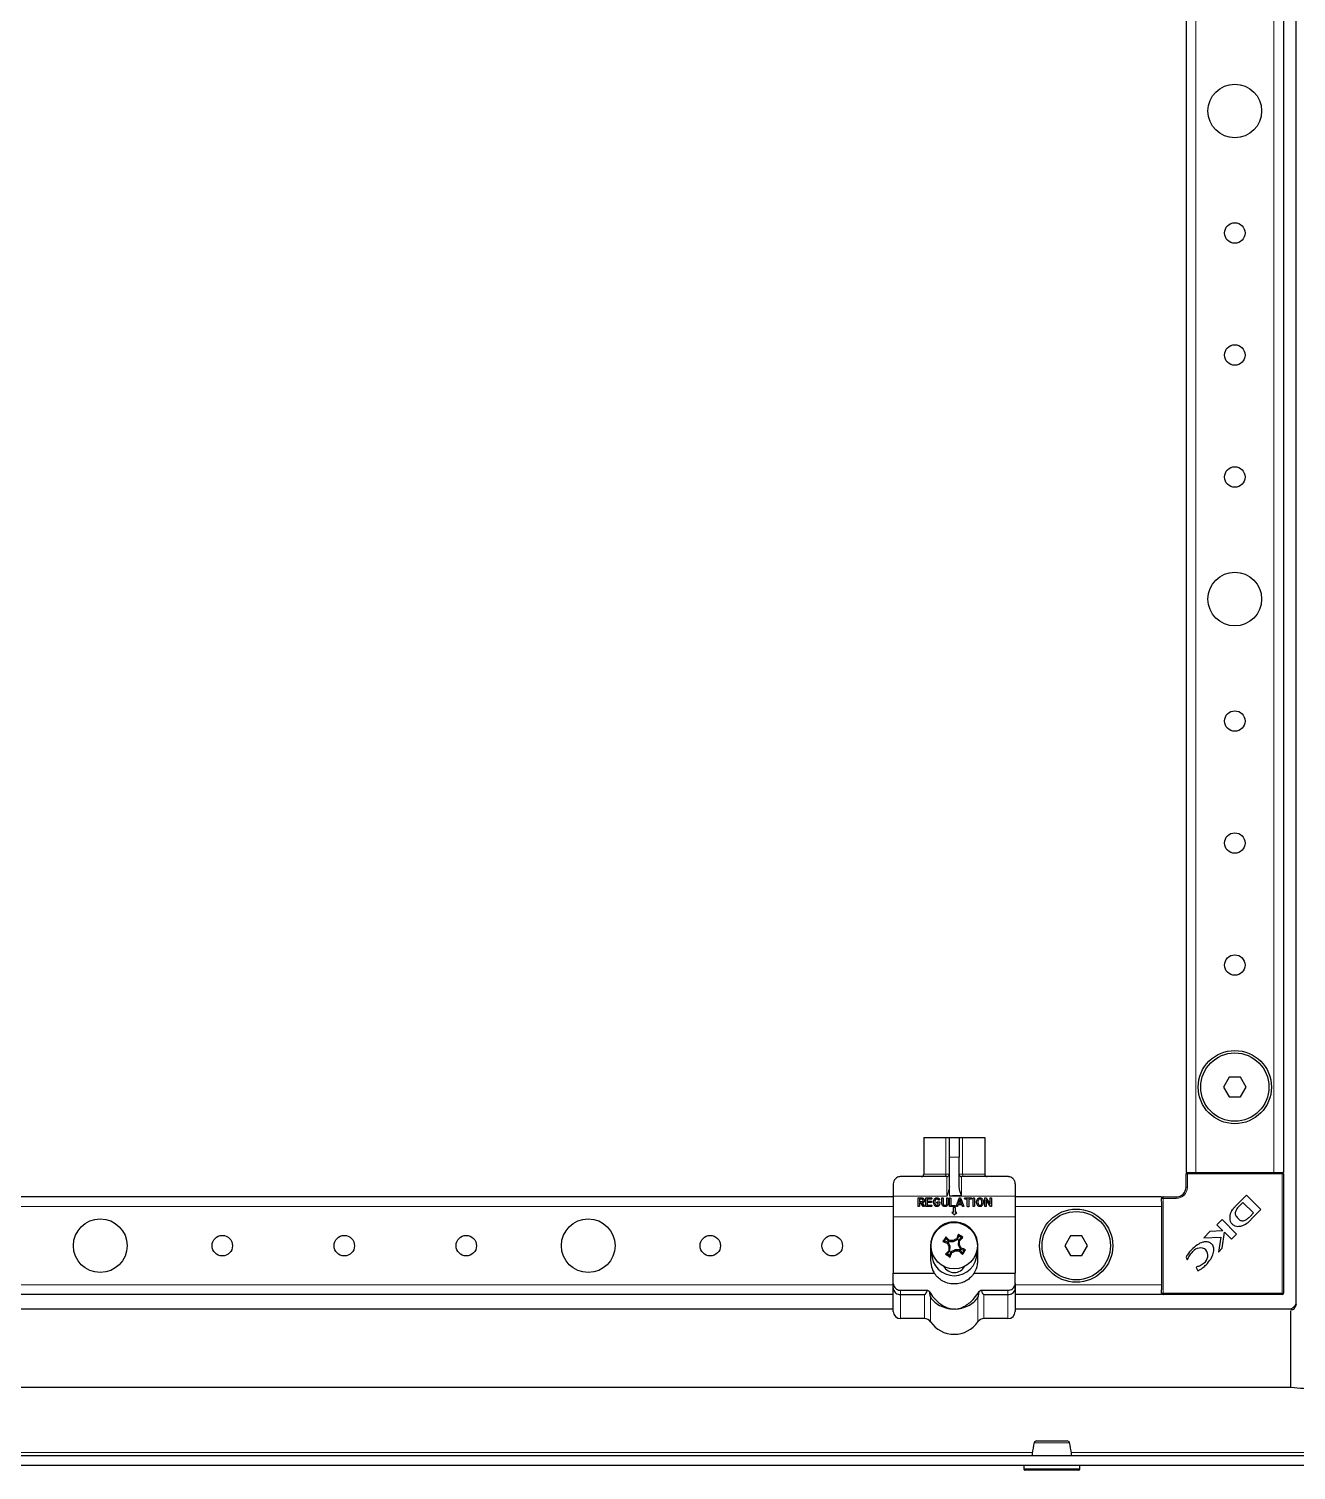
# Model space of a CAD drawing. Header units: millimetres. Extents: x -409 to 1413, y -262 to 1017.
# Drawn here: x 1010.2 to 1269.9, y -109.5 to 185.8 of the extents above; entities that cross this region are included whole.
import ezdxf

# ---------------------------------------------------------------- set-up
doc = ezdxf.new("R2010")
doc.units = ezdxf.units.MM

msp = doc.modelspace()

# ---------------------------------------------------------------- linework, layer by layer
at = {"color": 7, "linetype": 'Continuous', "lineweight": 25}
for p, q in [((1269.87, 813.46), (1269.87, -75.54)), ((1247.37, 786.46), (1247.37, -48.54)), ((1267.37, 786.46), (1267.37, -48.54)), ((1256.21, -29.04), (1255.06, -31.04)), ((1258.52, -29.04), (1256.21, -29.04)), ((1259.68, -31.04), (1258.52, -29.04)), ((1255.06, -31.04), (1256.21, -33.04)), ((1258.52, -33.04), (1259.68, -31.04)), ((1256.21, -33.04), (1258.52, -33.04)), ((1193.62, -41.39), (1193.62, -48.89)), ((1193.62, -41.39), (1198.14, -41.39)), ((1198.14, -41.39), (1198.87, -41.39)), ((1198.87, -41.39), (1200.87, -41.39)), ((1198.87, -45.39), (1198.87, -41.39)), ((1200.87, -41.39), (1200.87, -45.39)), ((1200.87, -41.39), (1201.59, -41.39)), ((1201.59, -41.39), (1206.12, -41.39)), ((1206.12, -41.39), (1206.12, -48.89)), ((1198.87, -51.32), (1198.87, -45.39)), ((1200.87, -51.32), (1200.87, -45.39)), ((1198.37, -49.39), (1188.87, -49.39)), ((1210.87, -49.39), (1201.37, -49.39)), ((1247.37, -48.54), (1247.67, -48.54)), ((1247.37, -51.54), (1247.37, -48.84)), ((1247.67, -48.54), (1248.32, -48.54)), ((1248.32, -48.54), (1249.37, -48.54)), ((1249.37, -48.54), (1265.37, -48.54)), ((1265.37, -48.54), (1266.42, -48.54)), ((1266.42, -48.54), (1267.07, -48.54)), ((1267.07, -48.54), (1267.37, -48.54)), ((1267.37, -48.84), (1267.37, -73.24)), ((1187.37, -50.89), (1187.37, -53.39)), ((1212.37, -50.89), (1212.37, -53.39)), ((1187.37, -53.54), (807.37, -53.54)), ((1187.37, -53.39), (1187.37, -57.64)), ((1192.46, -53.74), (1193.22, -53.74)), ((1192.46, -55.4), (1192.46, -53.74)), ((1193.22, -54), (1192.73, -54)), ((1192.73, -54), (1192.73, -54.5)), ((1192.73, -54.5), (1193.31, -54.5)), ((1193.01, -54.77), (1192.73, -54.77)), ((1192.73, -54.77), (1192.73, -55.4)), ((1193.51, -55.48), (1193.01, -54.77)), ((1193.32, -54.77), (1193.72, -55.34)), ((1194.07, -55.51), (1194.07, -53.74)), ((1194.07, -53.74), (1195.13, -53.74)), ((1195.13, -55.51), (1194.07, -55.51)), ((1195.13, -54), (1194.33, -54)), ((1194.33, -54), (1194.33, -54.41)), ((1194.33, -54.41), (1195.08, -54.41)), ((1195.08, -54.67), (1194.33, -54.67)), ((1194.33, -54.67), (1194.33, -55.25)), ((1194.33, -55.25), (1195.13, -55.25)), ((1196.4, -54.58), (1196.9, -54.58)), ((1196.6, -54.84), (1196.4, -54.84)), ((1196.9, -54.58), (1196.9, -54.87)), ((1197.33, -54.93), (1197.33, -53.85)), ((1197.59, -53.85), (1197.59, -54.92)), ((1198.33, -54.91), (1198.33, -53.85)), ((1198.6, -53.85), (1198.6, -54.91)), ((1198.89, -55.54), (1198.89, -53.87)), ((1199.95, -55.54), (1198.89, -55.54)), ((1199.15, -53.87), (1199.15, -55.27)), ((1199.15, -55.27), (1199.95, -55.27)), ((1200.12, -55.74), (1199.62, -55.74)), ((1199.62, -55.74), (1199.62, -56.74)), ((1200.12, -56.74), (1200.12, -55.74)), ((1200.31, -55.36), (1200.88, -53.82)), ((1200.65, -55.2), (1200.56, -55.45)), ((1201.46, -55.2), (1200.65, -55.2)), ((1201.04, -54.06), (1200.74, -54.94)), ((1200.74, -54.94), (1201.37, -54.94)), ((1201.37, -54.94), (1201.04, -54.06)), ((1201.21, -53.84), (1201.8, -55.36)), ((1201.55, -55.44), (1201.46, -55.2)), ((1202.14, -53.74), (1203.26, -53.74)), ((1202.55, -54), (1202.14, -54)), ((1202.55, -55.47), (1202.55, -54)), ((1203.26, -54), (1202.87, -54)), ((1202.87, -54), (1202.87, -55.47)), ((1203.73, -55.4), (1203.73, -53.87)), ((1203.99, -53.87), (1203.99, -55.4)), ((1206.15, -55.4), (1206.15, -53.84)), ((1207.25, -55.43), (1206.41, -54.16)), ((1206.41, -54.16), (1206.41, -55.4)), ((1206.42, -53.79), (1207.23, -55.03)), ((1207.23, -55.03), (1207.23, -53.85)), ((1207.49, -53.85), (1207.49, -55.4)), ((1212.37, -53.39), (1212.37, -57.64)), ((1242.37, -53.54), (1212.37, -53.54)), ((1242.37, -53.54), (1242.37, -53.84)), ((1242.37, -54.48), (1242.37, -53.84)), ((1242.37, -54.48), (1242.37, -55.54)), ((1242.37, -55.54), (1242.37, -71.54)), ((1242.67, -53.54), (1245.37, -53.54)), ((1257.87, -55.07), (1257.85, -55.09)), ((1259.76, -53.18), (1257.87, -55.07)), ((1259.02, -54.66), (1258.36, -55.34)), ((1261.2, -56.84), (1259.02, -54.66)), ((1262.72, -56.14), (1259.76, -53.18)), ((1187.37, -57.64), (1187.37, -69.14)), ((1199.37, -56.74), (1199.87, -57.24)), ((1199.62, -56.74), (1199.37, -56.74)), ((1199.87, -57.24), (1200.37, -56.74)), ((1200.37, -56.74), (1200.12, -56.74)), ((1212.37, -57.64), (1212.37, -69.14)), ((1254.76, -58.19), (1253.7, -59.24)), ((1257.72, -61.15), (1254.76, -58.19)), ((1260.48, -57.59), (1261.2, -56.84)), ((1260.73, -58.13), (1262.72, -56.14)), ((1198.18, -62.08), (1198.16, -61.75)), ((1200.56, -62.27), (1200.82, -61.52)), ((1200.82, -61.52), (1200.71, -61.21)), ((1201.33, -61.85), (1200.74, -62.39)), ((1200.82, -61.52), (1201.33, -61.85)), ((1201.33, -61.85), (1201.65, -61.82)), ((1223.71, -61.54), (1222.56, -63.54)), ((1226.02, -61.54), (1223.71, -61.54)), ((1227.18, -63.54), (1226.02, -61.54)), ((1252.28, -60.66), (1251, -61.95)), ((1251, -61.95), (1254.47, -61.77)), ((1254.94, -60.49), (1252.28, -60.66)), ((1253.7, -59.24), (1254.94, -60.49)), ((1254.47, -61.77), (1254, -64.87)), ((1254.79, -64.07), (1255.28, -60.8)), ((1255.28, -60.8), (1256.67, -62.19)), ((1256.67, -62.19), (1257.72, -61.15)), ((1195.02, -63.54), (1195.02, -66.54)), ((1197.85, -62.58), (1197.55, -62.69)), ((1197.85, -62.58), (1198.18, -62.08)), ((1198.61, -62.84), (1197.85, -62.58)), ((1198.18, -62.08), (1198.73, -62.66)), ((1198.41, -65.22), (1198.99, -64.68)), ((1198.61, -62.84), (1198.45, -63.03)), ((1199.05, -63.71), (1198.61, -62.84)), ((1198.73, -62.66), (1198.83, -62.44)), ((1198.73, -62.66), (1199.7, -62.71)), ((1198.99, -64.68), (1198.77, -64.57)), ((1199.05, -63.71), (1198.81, -63.76)), ((1199.18, -64.8), (1198.92, -65.55)), ((1198.99, -64.68), (1199.05, -63.71)), ((1200.04, -64.36), (1199.18, -64.8)), ((1199.18, -64.8), (1199.36, -64.96)), ((1199.7, -62.71), (1199.65, -62.48)), ((1199.7, -62.71), (1200.56, -62.27)), ((1200.04, -64.36), (1200.09, -64.59)), ((1201.01, -64.41), (1200.04, -64.36)), ((1200.56, -62.27), (1200.38, -62.11)), ((1200.74, -62.39), (1200.69, -63.36)), ((1200.69, -63.36), (1200.93, -63.31)), ((1200.69, -63.36), (1201.13, -64.23)), ((1200.74, -62.39), (1200.96, -62.5)), ((1201.01, -64.41), (1200.91, -64.63)), ((1201.55, -64.99), (1201.01, -64.41)), ((1201.13, -64.23), (1201.29, -64.04)), ((1201.13, -64.23), (1201.88, -64.49)), ((1201.88, -64.49), (1201.55, -64.99)), ((1201.88, -64.49), (1202.19, -64.38)), ((1204.72, -66.54), (1204.72, -63.54)), ((1222.56, -63.54), (1223.71, -65.54)), ((1226.02, -65.54), (1227.18, -63.54)), ((1254, -64.87), (1254.79, -64.07)), ((1195.22, -65.04), (1195.02, -65.04)), ((1198.41, -65.22), (1198.09, -65.25)), ((1198.92, -65.55), (1198.41, -65.22)), ((1198.92, -65.55), (1199.02, -65.86)), ((1201.55, -64.99), (1201.58, -65.32)), ((1204.72, -65.04), (1204.52, -65.04)), ((1223.71, -65.54), (1226.02, -65.54)), ((1247.37, -65.91), (1247.62, -66.42)), ((1247.62, -66.42), (1247.73, -66.31)), ((1249.57, -67.85), (1249.43, -67.99)), ((1187.37, -71.28), (1187.37, -69.14)), ((1187.37, -69.14), (1195.78, -69.14)), ((1203.96, -69.14), (1212.37, -69.14)), ((1212.37, -71.28), (1212.37, -69.14)), ((1249.43, -67.99), (1249.77, -68.68)), ((1187.37, -73.54), (807.37, -73.54)), ((1187.37, -72.19), (1187.37, -71.28)), ((1187.37, -76.99), (1187.37, -72.19)), ((1188.87, -72.67), (1194.39, -72.67)), ((1188.87, -73.57), (1193.78, -73.57)), ((1205.35, -72.67), (1210.87, -72.67)), ((1205.96, -73.57), (1210.87, -73.57)), ((1212.37, -71.28), (1212.37, -72.19)), ((1212.37, -72.19), (1212.37, -76.99)), ((1242.37, -73.54), (1212.37, -73.54)), ((1242.37, -71.54), (1242.37, -72.59)), ((1242.37, -73.24), (1242.37, -72.59)), ((1242.37, -73.24), (1242.37, -73.54)), ((1267.07, -73.54), (1242.67, -73.54)), ((1187.37, -76.54), (780.87, -76.54)), ((1268.87, -76.54), (1212.37, -76.54)), ((1193.78, -78.49), (1188.87, -78.49)), ((1210.87, -78.49), (1205.96, -78.49)), ((1268.87, -92.54), (1268.87, -76.86)), ((780.87, -92.54), (1268.87, -92.54)), ((730.17, -106.54), (1319.57, -106.54)), ((730.17, -108.54), (1319.57, -108.54)), ((1214.12, -108.54), (1214.12, -109.29)), ((1225.62, -109.29), (1225.62, -108.54)), ((1225.37, -109.54), (1214.37, -109.54))]:
    msp.add_line(p, q, dxfattribs=at)
at = {"color": 8, "linetype": 'Continuous', "lineweight": 18}
for p, q in [((1249.37, 786.46), (1249.37, -48.54)), ((1265.37, 786.46), (1265.37, -48.54)), ((1198.14, -48.89), (1198.14, -41.39)), ((1201.59, -41.39), (1201.59, -48.89)), ((1200.87, -45.39), (1198.87, -45.39)), ((1193.62, -48.89), (1198.14, -48.89)), ((1198.14, -48.89), (1198.87, -48.89)), ((1198.37, -53.39), (1198.37, -49.39)), ((1200.87, -48.89), (1201.59, -48.89)), ((1201.37, -49.39), (1201.37, -53.31)), ((1201.59, -48.89), (1206.12, -48.89)), ((1247.37, -48.84), (1247.67, -48.84)), ((1247.67, -48.84), (1247.67, -48.54)), ((1247.67, -48.84), (1247.67, -51.54)), ((1267.07, -48.84), (1247.67, -48.84)), ((1267.07, -48.84), (1267.07, -48.54)), ((1267.07, -73.24), (1267.07, -48.84)), ((1267.07, -48.84), (1267.37, -48.84)), ((1198.87, -53.39), (1198.87, -51.32)), ((1247.37, -51.54), (1247.67, -51.54)), ((1187.37, -55.54), (807.37, -55.54)), ((1198.37, -53.39), (1187.37, -53.39)), ((1212.37, -53.39), (1198.87, -53.39)), ((1242.37, -55.54), (1212.37, -55.54)), ((1242.37, -53.84), (1242.67, -53.84)), ((1242.67, -53.84), (1242.67, -53.54)), ((1245.37, -53.84), (1242.67, -53.84)), ((1242.67, -53.84), (1242.67, -73.24)), ((1245.37, -53.54), (1245.37, -53.84)), ((1212.37, -57.64), (1187.37, -57.64)), ((1187.37, -71.54), (807.37, -71.54)), ((1188.87, -72.67), (1188.87, -73.57)), ((1188.87, -73.57), (1188.87, -78.49)), ((1193.78, -78.49), (1193.78, -73.57)), ((1205.96, -73.57), (1205.96, -78.49)), ((1210.87, -73.57), (1210.87, -72.67)), ((1210.87, -78.49), (1210.87, -73.57)), ((1242.37, -71.54), (1212.37, -71.54)), ((1242.37, -73.24), (1242.67, -73.24)), ((1242.67, -73.24), (1267.07, -73.24)), ((1242.67, -73.54), (1242.67, -73.24)), ((1267.07, -73.24), (1267.07, -73.54)), ((1267.07, -73.24), (1267.37, -73.24)), ((1195.01, -74.17), (1195.01, -79.13)), ((1204.72, -79.13), (1204.72, -74.17)), ((1215.9, -105.94), (833.84, -105.94)), ((1319.27, -105.94), (1223.84, -105.94)), ((1214.12, -109.29), (1225.62, -109.29))]:
    msp.add_line(p, q, dxfattribs=at)
at = {"color": 8, "linetype": 'Continuous', "lineweight": 18, "flags": 128}
for points in [[(1198.14, -48.89), (1198.14, -48.98), (1198.13, -49.08), (1198.12, -49.16), (1198.1, -49.24), (1198.08, -49.3), (1198.06, -49.35), (1198.03, -49.38), (1198.01, -49.39)], [(1201.73, -49.39), (1201.7, -49.38), (1201.68, -49.35), (1201.65, -49.3), (1201.63, -49.24), (1201.62, -49.16), (1201.6, -49.08), (1201.6, -48.98), (1201.59, -48.89)]]:
    msp.add_lwpolyline(points, dxfattribs=at)
at = {"color": 7, "linetype": 'Continuous', "lineweight": 25}
for centre, radius in [((1257.37, 168.96), 5.5), ((1257.37, 143.96), 2.1), ((1257.37, 118.96), 2.1), ((1257.37, 93.96), 2.1), ((1257.37, 68.96), 5.5), ((1257.37, 43.96), 2.1), ((1257.37, 18.96), 2.1), ((1257.37, -6.04), 2.1), ((1257.37, -31.04), 7.5), ((1257.37, -31.04), 7), ((1224.87, -63.54), 7.5), ((1024.87, -63.54), 5.5), ((1124.87, -63.54), 5.5), ((1199.87, -63.54), 4.75), ((1224.87, -63.54), 7), ((1049.87, -63.54), 2.1), ((1074.87, -63.54), 2.1), ((1099.87, -63.54), 2.1), ((1149.87, -63.54), 2.1), ((1174.87, -63.54), 2.1)]:
    msp.add_circle(centre, radius, dxfattribs=at)
for centre, radius, start, end in [((1193.12, -48.89), 0.5, 270, 0), ((1198.37, -48.89), 0.5, 270, 0), ((1201.37, -48.89), 0.5, 180, 270), ((1206.62, -48.89), 0.5, 180, 270), ((1247.67, -48.84), 0.3, 90, 180), ((1267.07, -48.84), 0.3, 0, 90), ((1245.37, -51.54), 2, 270, 0), ((1242.67, -53.84), 0.3, 90, 180), ((1257.07, -54.93), 4.87, 290.3445, 318.7777), ((1256.29, -53.11), 6.12, 306.9888, 313.0744), ((1260.59, -103.09), 74.88, 146.4919, 147.3486), ((1149.19, -110.43), 69.05, 44.0348, 44.8347), ((1265.18, -85.95), 69.05, 159.0058, 159.8057), ((1160.32, -124.26), 74.88, 56.4919, 57.3486), ((1152.97, -12.86), 69.05, 314.0348, 314.8347), ((1222.28, 1.77), 69.05, 249.0058, 249.8057), ((1246.77, -114.21), 69.05, 134.0348, 134.8347), ((1266.35, -29.77), 75.61, 206.0937, 206.7115), ((1274.32, -67.55), 75.61, 177.129, 177.7468), ((1195.86, -137.99), 75.61, 87.129, 87.7468), ((1134.56, -41.12), 69.05, 339.0058, 339.8057), ((1166.11, 2.95), 75.61, 296.0937, 296.7115), ((1233.63, -130.02), 75.61, 116.0937, 116.7115), ((1203.88, 10.92), 75.61, 267.129, 267.7468), ((1250.55, -16.64), 69.05, 224.0348, 224.8347), ((1125.41, -59.52), 75.61, 357.129, 357.7468), ((1133.39, -97.3), 75.61, 26.0937, 26.7115), ((1177.46, -128.84), 69.05, 69.0058, 69.8057), ((1139.15, -23.98), 74.88, 326.4919, 327.3486), ((1250.3, -65.94), 1.94, 53.3097, 142.3464), ((1249.86, -65.54), 1.97, 308.454, 35.887), ((1199.87, -65.04), 4.65, 180, 0), ((1199.87, -66.54), 2.5, 209.1764, 330.8236), ((1239.42, -2.82), 74.88, 236.4919, 237.3486), ((1242.67, -73.24), 0.3, 180, 270), ((1267.07, -73.24), 0.3, 270, 0), ((1188.87, -76.99), 1.5, 180, 270), ((1193.78, -79.99), 1.5, 34.5604, 90), ((1199.87, -75.79), 5.9, 214.5604, 325.4396), ((1205.96, -79.99), 1.5, 90, 145.4396), ((1210.87, -76.99), 1.5, 270, 0), ((1216.76, -104.04), 0.5, 89.9982, 165.4001), ((1222.98, -104.04), 0.5, 15.316, 90.0228), ((1214.37, -109.29), 0.25, 180, 270), ((1225.37, -109.29), 0.25, 270, 0)]:
    msp.add_arc(centre, radius, start, end, dxfattribs=at)
at = {"color": 8, "linetype": 'Continuous', "lineweight": 18}
msp.add_arc((1245.37, -51.54), 2.3, 270, 0, dxfattribs=at)
at = {"color": 7, "linetype": 'Continuous', "lineweight": 25}
msp.add_ellipse((16628.05, -53.39), major_axis=(15429.18, 0), ratio=0.000259, start_param=3.123591, end_param=3.141593, dxfattribs=at)
for points, knots in [([(1188.87, -49.39), (1188.87, -49.39), (1188.8, -49.39), (1188.45, -49.41), (1187.92, -49.64), (1187.45, -50.22), (1187.39, -50.7), (1187.37, -50.89)], [0, 0, 0, 0, 0.003231, 0.101221, 0.514725, 0.80586, 1, 1, 1, 1]), ([(1212.37, -50.89), (1212.35, -50.7), (1212.29, -50.22), (1211.82, -49.64), (1211.29, -49.41), (1210.94, -49.39), (1210.87, -49.39), (1210.87, -49.39)], [0, 0, 0, 0, 0.19414, 0.485275, 0.898779, 0.996769, 1, 1, 1, 1]), ([(1198.87, -51.32), (1198.83, -51.66), (1198.75, -52.36), (1198.49, -53.03), (1198.37, -53.38), (1198.37, -53.39)], [0, 0, 0, 0, 0.475461, 0.994056, 1, 1, 1, 1]), ([(1201.37, -53.31), (1201.37, -53.31), (1201.37, -53.31), (1201.36, -53.31), (1201.35, -53.29), (1201.31, -53.21), (1201.19, -52.88), (1200.97, -52.24), (1200.9, -51.65), (1200.87, -51.32)], [0, 0, 0, 0, 0.00167, 0.003889, 0.009531, 0.034361, 0.132751, 0.526214, 1, 1, 1, 1]), ([(1192.58, -55.54), (1192.56, -55.53), (1192.52, -55.53), (1192.48, -55.49), (1192.46, -55.45), (1192.46, -55.42), (1192.46, -55.4)], [0, 0, 0, 0, 0.280437, 0.558281, 0.778899, 1, 1, 1, 1]), ([(1192.73, -55.4), (1192.72, -55.42), (1192.72, -55.46), (1192.68, -55.51), (1192.63, -55.53), (1192.6, -55.53), (1192.58, -55.54)], [0, 0, 0, 0, 0.280498, 0.558325, 0.778868, 1, 1, 1, 1]), ([(1193.22, -53.74), (1193.29, -53.74), (1193.43, -53.75), (1193.54, -53.84), (1193.59, -53.87)], [0, 0, 0, 0, 0.559747, 1, 1, 1, 1]), ([(1193.41, -54.07), (1193.38, -54.05), (1193.32, -54.01), (1193.25, -54), (1193.22, -54)], [0, 0, 0, 0, 0.559136, 1, 1, 1, 1]), ([(1193.31, -54.5), (1193.34, -54.5), (1193.37, -54.49), (1193.4, -54.47), (1193.42, -54.46)], [0, 0, 0, 0, 0.558174, 1, 1, 1, 1]), ([(1193.56, -54.68), (1193.52, -54.7), (1193.44, -54.75), (1193.36, -54.76), (1193.32, -54.77)], [0, 0, 0, 0, 0.5603096, 1, 1, 1, 1]), ([(1193.49, -54.26), (1193.49, -54.22), (1193.48, -54.15), (1193.43, -54.09), (1193.41, -54.07)], [0, 0, 0, 0, 0.559692, 1, 1, 1, 1]), ([(1193.42, -54.46), (1193.43, -54.44), (1193.46, -54.41), (1193.49, -54.35), (1193.49, -54.29), (1193.49, -54.26)], [0, 0, 0, 0, 0.2799174, 0.5600596, 1, 1, 1, 1]), ([(1193.6, -55.54), (1193.59, -55.53), (1193.57, -55.53), (1193.54, -55.52), (1193.52, -55.49), (1193.51, -55.48)], [0, 0, 0, 0, 0.28022, 0.561305, 1, 1, 1, 1]), ([(1193.76, -54.26), (1193.75, -54.35), (1193.73, -54.52), (1193.61, -54.63), (1193.56, -54.68)], [0, 0, 0, 0, 0.5594568, 1, 1, 1, 1]), ([(1193.59, -53.87), (1193.64, -53.94), (1193.74, -54.05), (1193.75, -54.2), (1193.76, -54.26)], [0, 0, 0, 0, 0.558947, 1, 1, 1, 1]), ([(1193.76, -55.41), (1193.75, -55.43), (1193.74, -55.47), (1193.7, -55.51), (1193.65, -55.53), (1193.62, -55.53), (1193.6, -55.54)], [0, 0, 0, 0, 0.278138, 0.558544, 0.779161, 1, 1, 1, 1]), ([(1193.72, -55.34), (1193.73, -55.35), (1193.75, -55.37), (1193.75, -55.39), (1193.76, -55.41)], [0, 0, 0, 0, 0.5610793, 1, 1, 1, 1]), ([(1195.08, -54.41), (1195.1, -54.41), (1195.14, -54.41), (1195.2, -54.44), (1195.23, -54.49), (1195.23, -54.52), (1195.23, -54.54)], [0, 0, 0, 0, 0.280945, 0.559897, 0.779525, 1, 1, 1, 1]), ([(1195.23, -54.54), (1195.23, -54.56), (1195.23, -54.61), (1195.17, -54.67), (1195.11, -54.67), (1195.08, -54.67)], [0, 0, 0, 0, 0.281099, 0.559768, 1, 1, 1, 1]), ([(1195.13, -53.74), (1195.15, -53.74), (1195.2, -53.74), (1195.25, -53.77), (1195.28, -53.82), (1195.28, -53.85), (1195.28, -53.87)], [0, 0, 0, 0, 0.2808719, 0.5597012, 0.7793822, 1, 1, 1, 1]), ([(1195.28, -53.87), (1195.28, -53.89), (1195.28, -53.93), (1195.22, -54), (1195.16, -54), (1195.13, -54)], [0, 0, 0, 0, 0.281053, 0.559663, 1, 1, 1, 1]), ([(1195.13, -55.25), (1195.15, -55.25), (1195.19, -55.25), (1195.25, -55.28), (1195.28, -55.33), (1195.28, -55.36), (1195.28, -55.38)], [0, 0, 0, 0, 0.280912, 0.559714, 0.779499, 1, 1, 1, 1]), ([(1195.28, -55.38), (1195.28, -55.4), (1195.28, -55.44), (1195.22, -55.51), (1195.17, -55.51), (1195.13, -55.51)], [0, 0, 0, 0, 0.281214, 0.559901, 1, 1, 1, 1]), ([(1195.63, -54.64), (1195.63, -54.5), (1195.64, -54.26), (1195.77, -54.06), (1195.82, -53.97)], [0, 0, 0, 0, 0.5603404, 1, 1, 1, 1]), ([(1195.82, -55.24), (1195.75, -55.14), (1195.64, -54.95), (1195.63, -54.73), (1195.63, -54.64)], [0, 0, 0, 0, 0.559347, 1, 1, 1, 1]), ([(1195.82, -53.97), (1195.9, -53.89), (1196.03, -53.74), (1196.23, -53.72), (1196.31, -53.71)], [0, 0, 0, 0, 0.559217, 1, 1, 1, 1]), ([(1196.34, -55.54), (1196.29, -55.53), (1196.17, -55.52), (1195.97, -55.43), (1195.88, -55.31), (1195.82, -55.24)], [0, 0, 0, 0, 0.280314, 0.560507, 1, 1, 1, 1]), ([(1196.3, -53.98), (1196.27, -53.98), (1196.2, -53.99), (1196.07, -54.06), (1195.92, -54.27), (1195.9, -54.49), (1195.89, -54.64)], [0, 0, 0, 0, 0.1253317, 0.2506948, 0.5007376, 1, 1, 1, 1]), ([(1195.89, -54.64), (1195.89, -54.72), (1195.9, -54.88), (1195.98, -55.01), (1196.01, -55.07)], [0, 0, 0, 0, 0.55998, 1, 1, 1, 1]), ([(1196.01, -55.07), (1196.06, -55.13), (1196.14, -55.24), (1196.28, -55.26), (1196.34, -55.27)], [0, 0, 0, 0, 0.560858, 1, 1, 1, 1]), ([(1196.27, -54.71), (1196.27, -54.69), (1196.28, -54.65), (1196.31, -54.6), (1196.36, -54.58), (1196.39, -54.58), (1196.4, -54.58)], [0, 0, 0, 0, 0.2806366, 0.5588901, 0.7791438, 1, 1, 1, 1]), ([(1196.4, -54.84), (1196.38, -54.84), (1196.34, -54.84), (1196.3, -54.8), (1196.28, -54.75), (1196.27, -54.72), (1196.27, -54.71)], [0, 0, 0, 0, 0.280664, 0.558735, 0.779002, 1, 1, 1, 1]), ([(1196.5, -54.02), (1196.46, -54.01), (1196.4, -53.98), (1196.33, -53.98), (1196.3, -53.98)], [0, 0, 0, 0, 0.558634, 1, 1, 1, 1]), ([(1196.31, -53.71), (1196.38, -53.72), (1196.51, -53.72), (1196.62, -53.78), (1196.66, -53.8)], [0, 0, 0, 0, 0.560514, 1, 1, 1, 1]), ([(1196.34, -55.27), (1196.36, -55.27), (1196.42, -55.27), (1196.52, -55.22), (1196.55, -55.15), (1196.57, -55.1)], [0, 0, 0, 0, 0.281265, 0.561609, 1, 1, 1, 1]), ([(1196.69, -55.41), (1196.63, -55.45), (1196.53, -55.52), (1196.4, -55.53), (1196.34, -55.54)], [0, 0, 0, 0, 0.558998, 1, 1, 1, 1]), ([(1196.6, -54.14), (1196.58, -54.12), (1196.55, -54.07), (1196.51, -54.04), (1196.5, -54.02)], [0, 0, 0, 0, 0.560467, 1, 1, 1, 1]), ([(1196.57, -55.1), (1196.58, -55.06), (1196.6, -54.97), (1196.6, -54.88), (1196.6, -54.84)], [0, 0, 0, 0, 0.559597, 1, 1, 1, 1]), ([(1196.71, -54.2), (1196.68, -54.2), (1196.64, -54.19), (1196.61, -54.16), (1196.6, -54.14)], [0, 0, 0, 0, 0.558039, 1, 1, 1, 1]), ([(1196.66, -53.8), (1196.7, -53.83), (1196.76, -53.89), (1196.81, -53.96), (1196.83, -53.99)], [0, 0, 0, 0, 0.559542, 1, 1, 1, 1]), ([(1196.9, -54.87), (1196.89, -54.99), (1196.88, -55.19), (1196.75, -55.34), (1196.69, -55.41)], [0, 0, 0, 0, 0.560493, 1, 1, 1, 1]), ([(1196.86, -54.07), (1196.86, -54.09), (1196.85, -54.13), (1196.8, -54.17), (1196.76, -54.2), (1196.72, -54.2), (1196.71, -54.2)], [0, 0, 0, 0, 0.277709, 0.558209, 0.77892, 1, 1, 1, 1]), ([(1196.83, -53.99), (1196.84, -54.01), (1196.86, -54.03), (1196.86, -54.06), (1196.86, -54.07)], [0, 0, 0, 0, 0.560691, 1, 1, 1, 1]), ([(1197.33, -53.85), (1197.33, -53.83), (1197.33, -53.79), (1197.36, -53.74), (1197.4, -53.72), (1197.43, -53.71), (1197.45, -53.71)], [0, 0, 0, 0, 0.280849, 0.55949, 0.779158, 1, 1, 1, 1]), ([(1197.54, -55.4), (1197.47, -55.32), (1197.35, -55.19), (1197.33, -55.01), (1197.33, -54.93)], [0, 0, 0, 0, 0.558332, 1, 1, 1, 1]), ([(1197.45, -53.71), (1197.47, -53.71), (1197.51, -53.72), (1197.56, -53.75), (1197.59, -53.8), (1197.59, -53.83), (1197.59, -53.85)], [0, 0, 0, 0, 0.28091, 0.559174, 0.779166, 1, 1, 1, 1]), ([(1197.99, -55.54), (1197.9, -55.53), (1197.73, -55.53), (1197.6, -55.44), (1197.54, -55.4)], [0, 0, 0, 0, 0.55925, 1, 1, 1, 1]), ([(1197.59, -54.92), (1197.6, -54.98), (1197.6, -55.09), (1197.68, -55.16), (1197.71, -55.19)], [0, 0, 0, 0, 0.560313, 1, 1, 1, 1]), ([(1197.71, -55.19), (1197.75, -55.22), (1197.83, -55.27), (1197.93, -55.27), (1197.97, -55.27)], [0, 0, 0, 0, 0.559441, 1, 1, 1, 1]), ([(1197.97, -55.27), (1198.02, -55.27), (1198.13, -55.25), (1198.26, -55.17), (1198.33, -55.04), (1198.33, -54.95), (1198.33, -54.91)], [0, 0, 0, 0, 0.2809352, 0.5594866, 0.7792447, 1, 1, 1, 1]), ([(1198.6, -54.91), (1198.59, -55), (1198.58, -55.19), (1198.42, -55.41), (1198.2, -55.51), (1198.06, -55.53), (1197.99, -55.54)], [0, 0, 0, 0, 0.280416, 0.558636, 0.778958, 1, 1, 1, 1]), ([(1198.33, -53.85), (1198.34, -53.83), (1198.34, -53.79), (1198.36, -53.74), (1198.41, -53.72), (1198.44, -53.71), (1198.46, -53.71)], [0, 0, 0, 0, 0.2809, 0.559498, 0.779148, 1, 1, 1, 1]), ([(1198.46, -53.71), (1198.48, -53.71), (1198.52, -53.72), (1198.57, -53.75), (1198.6, -53.8), (1198.6, -53.83), (1198.6, -53.85)], [0, 0, 0, 0, 0.280888, 0.559023, 0.779155, 1, 1, 1, 1]), ([(1198.89, -53.87), (1198.89, -53.85), (1198.89, -53.81), (1198.92, -53.76), (1198.96, -53.74), (1198.99, -53.74), (1199.01, -53.74)], [0, 0, 0, 0, 0.280912, 0.559405, 0.779108, 1, 1, 1, 1]), ([(1199.01, -53.74), (1199.03, -53.74), (1199.07, -53.74), (1199.12, -53.77), (1199.15, -53.82), (1199.15, -53.86), (1199.15, -53.87)], [0, 0, 0, 0, 0.280813, 0.559099, 0.77917, 1, 1, 1, 1]), ([(1199.95, -55.27), (1199.97, -55.27), (1200.01, -55.27), (1200.07, -55.3), (1200.1, -55.35), (1200.1, -55.39), (1200.1, -55.4)], [0, 0, 0, 0, 0.280855, 0.559718, 0.779518, 1, 1, 1, 1]), ([(1200.1, -55.4), (1200.1, -55.42), (1200.1, -55.47), (1200.04, -55.53), (1199.98, -55.53), (1199.95, -55.54)], [0, 0, 0, 0, 0.281266, 0.560078, 1, 1, 1, 1]), ([(1200.3, -55.41), (1200.3, -55.4), (1200.3, -55.38), (1200.31, -55.37), (1200.31, -55.36)], [0, 0, 0, 0, 0.559504, 1, 1, 1, 1]), ([(1200.42, -55.54), (1200.41, -55.53), (1200.37, -55.53), (1200.33, -55.49), (1200.3, -55.45), (1200.3, -55.43), (1200.3, -55.41)], [0, 0, 0, 0, 0.279579, 0.559194, 0.779582, 1, 1, 1, 1]), ([(1200.56, -55.45), (1200.55, -55.46), (1200.54, -55.49), (1200.49, -55.53), (1200.45, -55.53), (1200.42, -55.54)], [0, 0, 0, 0, 0.28077, 0.560807, 1, 1, 1, 1]), ([(1200.88, -53.82), (1200.89, -53.81), (1200.9, -53.77), (1200.95, -53.72), (1201, -53.72), (1201.03, -53.71)], [0, 0, 0, 0, 0.281465, 0.561772, 1, 1, 1, 1]), ([(1201.03, -53.71), (1201.05, -53.72), (1201.1, -53.72), (1201.17, -53.76), (1201.19, -53.81), (1201.21, -53.84)], [0, 0, 0, 0, 0.281226, 0.561522, 1, 1, 1, 1]), ([(1201.67, -55.54), (1201.65, -55.53), (1201.62, -55.53), (1201.58, -55.5), (1201.56, -55.46), (1201.55, -55.44)], [0, 0, 0, 0, 0.280695, 0.560335, 1, 1, 1, 1]), ([(1201.81, -55.41), (1201.81, -55.43), (1201.8, -55.47), (1201.76, -55.51), (1201.71, -55.53), (1201.68, -55.53), (1201.67, -55.54)], [0, 0, 0, 0, 0.278517, 0.558613, 0.779333, 1, 1, 1, 1]), ([(1201.8, -55.36), (1201.8, -55.37), (1201.81, -55.39), (1201.81, -55.4), (1201.81, -55.41)], [0, 0, 0, 0, 0.560081, 1, 1, 1, 1]), ([(1202, -53.87), (1202, -53.85), (1202.01, -53.81), (1202.04, -53.76), (1202.09, -53.74), (1202.12, -53.74), (1202.14, -53.74)], [0, 0, 0, 0, 0.280713, 0.558701, 0.779045, 1, 1, 1, 1]), ([(1202.14, -54), (1202.12, -54), (1202.08, -54), (1202.03, -53.97), (1202, -53.92), (1202, -53.89), (1202, -53.87)], [0, 0, 0, 0, 0.28076, 0.558821, 0.778915, 1, 1, 1, 1]), ([(1202.7, -55.61), (1202.68, -55.61), (1202.63, -55.6), (1202.58, -55.57), (1202.56, -55.52), (1202.55, -55.49), (1202.55, -55.47)], [0, 0, 0, 0, 0.2808221, 0.5590594, 0.7790938, 1, 1, 1, 1]), ([(1202.87, -55.47), (1202.86, -55.49), (1202.86, -55.54), (1202.8, -55.6), (1202.73, -55.61), (1202.7, -55.61)], [0, 0, 0, 0, 0.280801, 0.559621, 1, 1, 1, 1]), ([(1203.26, -53.74), (1203.28, -53.74), (1203.32, -53.74), (1203.38, -53.77), (1203.41, -53.82), (1203.41, -53.85), (1203.42, -53.87)], [0, 0, 0, 0, 0.280951, 0.559967, 0.779431, 1, 1, 1, 1]), ([(1203.42, -53.87), (1203.41, -53.89), (1203.41, -53.94), (1203.35, -54), (1203.29, -54), (1203.26, -54)], [0, 0, 0, 0, 0.281019, 0.559679, 1, 1, 1, 1]), ([(1203.73, -53.87), (1203.73, -53.85), (1203.73, -53.81), (1203.76, -53.76), (1203.8, -53.74), (1203.83, -53.74), (1203.85, -53.74)], [0, 0, 0, 0, 0.280828, 0.559417, 0.779393, 1, 1, 1, 1]), ([(1203.85, -55.54), (1203.83, -55.53), (1203.79, -55.53), (1203.75, -55.49), (1203.73, -55.45), (1203.73, -55.42), (1203.73, -55.4)], [0, 0, 0, 0, 0.280437, 0.558281, 0.778899, 1, 1, 1, 1]), ([(1203.85, -53.74), (1203.87, -53.74), (1203.91, -53.74), (1203.96, -53.77), (1203.99, -53.82), (1203.99, -53.85), (1203.99, -53.87)], [0, 0, 0, 0, 0.280765, 0.559178, 0.779175, 1, 1, 1, 1]), ([(1203.99, -55.4), (1203.99, -55.42), (1203.99, -55.47), (1203.95, -55.51), (1203.9, -55.53), (1203.86, -55.53), (1203.85, -55.54)], [0, 0, 0, 0, 0.2805181, 0.5582997, 0.7787354, 1, 1, 1, 1]), ([(1204.45, -54.63), (1204.45, -54.51), (1204.47, -54.29), (1204.57, -54.09), (1204.62, -54.01)], [0, 0, 0, 0, 0.559914, 1, 1, 1, 1]), ([(1204.63, -55.25), (1204.57, -55.14), (1204.46, -54.95), (1204.45, -54.73), (1204.45, -54.63)], [0, 0, 0, 0, 0.559149, 1, 1, 1, 1]), ([(1204.62, -54.01), (1204.69, -53.92), (1204.81, -53.75), (1205.01, -53.73), (1205.1, -53.71)], [0, 0, 0, 0, 0.560137, 1, 1, 1, 1]), ([(1205.12, -55.54), (1205.07, -55.53), (1204.96, -55.52), (1204.77, -55.43), (1204.68, -55.32), (1204.63, -55.25)], [0, 0, 0, 0, 0.280367, 0.560574, 1, 1, 1, 1]), ([(1204.81, -54.18), (1204.78, -54.26), (1204.72, -54.41), (1204.71, -54.56), (1204.71, -54.63)], [0, 0, 0, 0, 0.559075, 1, 1, 1, 1]), ([(1204.71, -54.63), (1204.71, -54.72), (1204.72, -54.88), (1204.79, -55.01), (1204.82, -55.08)], [0, 0, 0, 0, 0.560273, 1, 1, 1, 1]), ([(1205.1, -53.98), (1205.06, -53.98), (1204.99, -53.99), (1204.89, -54.06), (1204.84, -54.13), (1204.81, -54.18)], [0, 0, 0, 0, 0.2798318, 0.559843, 1, 1, 1, 1]), ([(1204.82, -55.08), (1204.86, -55.14), (1204.94, -55.24), (1205.07, -55.26), (1205.12, -55.27)], [0, 0, 0, 0, 0.560567, 1, 1, 1, 1]), ([(1205.1, -53.71), (1205.16, -53.72), (1205.27, -53.73), (1205.47, -53.82), (1205.57, -53.93), (1205.63, -54.01)], [0, 0, 0, 0, 0.280496, 0.560765, 1, 1, 1, 1]), ([(1205.44, -54.18), (1205.39, -54.12), (1205.3, -54), (1205.16, -53.99), (1205.1, -53.98)], [0, 0, 0, 0, 0.559596, 1, 1, 1, 1]), ([(1205.12, -55.27), (1205.16, -55.27), (1205.23, -55.26), (1205.36, -55.2), (1205.41, -55.12), (1205.45, -55.08)], [0, 0, 0, 0, 0.280435, 0.560605, 1, 1, 1, 1]), ([(1205.64, -55.25), (1205.56, -55.34), (1205.42, -55.5), (1205.22, -55.53), (1205.12, -55.54)], [0, 0, 0, 0, 0.559137, 1, 1, 1, 1]), ([(1205.55, -54.63), (1205.55, -54.54), (1205.54, -54.39), (1205.47, -54.24), (1205.44, -54.18)], [0, 0, 0, 0, 0.5600457, 1, 1, 1, 1]), ([(1205.45, -55.08), (1205.48, -55), (1205.54, -54.86), (1205.55, -54.7), (1205.55, -54.63)], [0, 0, 0, 0, 0.559133, 1, 1, 1, 1]), ([(1205.63, -54.01), (1205.69, -54.12), (1205.8, -54.31), (1205.81, -54.54), (1205.81, -54.63)], [0, 0, 0, 0, 0.559312, 1, 1, 1, 1]), ([(1205.81, -54.63), (1205.81, -54.76), (1205.79, -54.98), (1205.68, -55.17), (1205.64, -55.25)], [0, 0, 0, 0, 0.559865, 1, 1, 1, 1]), ([(1206.15, -53.84), (1206.15, -53.82), (1206.15, -53.79), (1206.18, -53.74), (1206.22, -53.72), (1206.25, -53.71), (1206.27, -53.71)], [0, 0, 0, 0, 0.280941, 0.5591137, 0.7790892, 1, 1, 1, 1]), ([(1206.27, -55.54), (1206.25, -55.53), (1206.21, -55.53), (1206.15, -55.48), (1206.15, -55.43), (1206.15, -55.4)], [0, 0, 0, 0, 0.281503, 0.560294, 1, 1, 1, 1]), ([(1206.27, -53.71), (1206.28, -53.71), (1206.32, -53.72), (1206.37, -53.74), (1206.4, -53.77), (1206.42, -53.79)], [0, 0, 0, 0, 0.280638, 0.560877, 1, 1, 1, 1]), ([(1206.41, -55.4), (1206.41, -55.42), (1206.41, -55.46), (1206.37, -55.51), (1206.32, -55.53), (1206.29, -55.53), (1206.27, -55.54)], [0, 0, 0, 0, 0.2805689, 0.5584768, 0.7788696, 1, 1, 1, 1]), ([(1207.23, -53.85), (1207.23, -53.83), (1207.23, -53.79), (1207.26, -53.74), (1207.3, -53.72), (1207.33, -53.71), (1207.35, -53.71)], [0, 0, 0, 0, 0.280888, 0.559482, 0.77927, 1, 1, 1, 1]), ([(1207.37, -55.54), (1207.35, -55.53), (1207.32, -55.53), (1207.28, -55.49), (1207.26, -55.45), (1207.25, -55.43)], [0, 0, 0, 0, 0.278585, 0.558866, 1, 1, 1, 1]), ([(1207.35, -53.71), (1207.37, -53.71), (1207.41, -53.72), (1207.46, -53.75), (1207.49, -53.8), (1207.49, -53.83), (1207.49, -53.85)], [0, 0, 0, 0, 0.280836, 0.55925, 0.779182, 1, 1, 1, 1]), ([(1207.49, -55.4), (1207.49, -55.42), (1207.49, -55.46), (1207.46, -55.51), (1207.42, -55.53), (1207.39, -55.53), (1207.37, -55.54)], [0, 0, 0, 0, 0.280953, 0.559391, 0.779073, 1, 1, 1, 1]), ([(1257.4, -55.58), (1257.26, -55.72), (1257.02, -55.99), (1256.81, -56.29), (1256.72, -56.42)], [0, 0, 0, 0, 0.55183, 1, 1, 1, 1]), ([(1257.85, -55.09), (1257.78, -55.17), (1257.62, -55.33), (1257.47, -55.49), (1257.4, -55.58)], [0, 0, 0, 0, 0.486421, 1, 1, 1, 1]), ([(1258.36, -55.34), (1258.17, -55.54), (1257.82, -55.91), (1257.49, -56.45), (1257.43, -56.9), (1257.5, -57.24), (1257.69, -57.59), (1257.88, -57.8), (1257.99, -57.92)], [0, 0, 0, 0, 0.274676, 0.503042, 0.607381, 0.716579, 0.843412, 1, 1, 1, 1]), ([(1204.72, -63.54), (1204.68, -63.03), (1204.59, -62.02), (1203.81, -60.56), (1202.63, -59.44), (1201.16, -58.77), (1199.54, -58.61), (1197.94, -58.98), (1196.56, -59.87), (1195.58, -61.11), (1195.09, -62.41), (1195.04, -63.2), (1195.02, -63.54)], [0, 0, 0, 0, 0.108524, 0.217459, 0.318088, 0.417791, 0.519828, 0.622975, 0.725929, 0.827131, 0.926323, 1, 1, 1, 1]), ([(1256.72, -56.42), (1256.61, -56.62), (1256.4, -57.01), (1256.29, -57.64), (1256.33, -58.24), (1256.53, -58.77), (1256.89, -59.21), (1257.4, -59.5), (1258.06, -59.62), (1258.51, -59.53), (1258.76, -59.49)], [0, 0, 0, 0, 0.138091, 0.265455, 0.384013, 0.496103, 0.605759, 0.71979, 0.847662, 1, 1, 1, 1]), ([(1257.99, -57.92), (1258.09, -58.01), (1258.26, -58.18), (1258.54, -58.36), (1258.81, -58.45), (1259.14, -58.45), (1259.54, -58.29), (1259.82, -58.11), (1259.98, -58.01)], [0, 0, 0, 0, 0.176808, 0.319231, 0.43938, 0.552395, 0.749205, 1, 1, 1, 1]), ([(1248.47, -64.4), (1248.23, -64.66), (1247.8, -65.13), (1247.5, -65.68), (1247.37, -65.91)], [0, 0, 0, 0, 0.577653, 1, 1, 1, 1]), ([(1247.73, -66.31), (1247.87, -66), (1248.14, -65.42), (1248.56, -64.96), (1248.76, -64.76)], [0, 0, 0, 0, 0.547643, 1, 1, 1, 1]), ([(1252.7, -63.28), (1252.54, -63.14), (1252.21, -62.86), (1251.51, -62.69), (1250.63, -62.82), (1249.56, -63.39), (1248.87, -64.03), (1248.47, -64.4)], [0, 0, 0, 0, 0.130532, 0.266031, 0.423997, 0.666819, 1, 1, 1, 1]), ([(1251.5, -67.44), (1251.83, -67.07), (1252.44, -66.37), (1252.99, -65.2), (1253.13, -64.26), (1252.98, -63.62), (1252.79, -63.39), (1252.7, -63.28)], [0, 0, 0, 0, 0.315674, 0.58952, 0.813199, 0.909026, 1, 1, 1, 1]), ([(1195.02, -66.54), (1195.1, -67.16), (1195.28, -68.43), (1195.74, -69.07), (1195.77, -69.12), (1195.78, -69.14)], [0, 0, 0, 0, 0.417668, 0.852903, 1, 1, 1, 1]), ([(1203.96, -69.14), (1204.01, -69.06), (1204.12, -68.89), (1204.64, -67.82), (1204.7, -66.83), (1204.72, -66.54)], [0, 0, 0, 0, 0.378823, 0.812228, 1, 1, 1, 1]), ([(1251.08, -67.08), (1250.82, -67.3), (1250.38, -67.68), (1249.81, -67.8), (1249.57, -67.85)], [0, 0, 0, 0, 0.579608, 1, 1, 1, 1]), ([(1249.77, -68.68), (1250.1, -68.5), (1250.73, -68.16), (1251.26, -67.67), (1251.5, -67.44)], [0, 0, 0, 0, 0.5368, 1, 1, 1, 1]), ([(1203.96, -69.14), (1203.94, -69.17), (1203.9, -69.24), (1203.54, -69.74), (1202.89, -70.38), (1201.96, -70.96), (1200.81, -71.35), (1199.48, -71.44), (1198.14, -71.14), (1197.01, -70.51), (1196.28, -69.83), (1195.9, -69.33), (1195.78, -69.15), (1195.78, -69.14), (1195.78, -69.14)], [0, 0, 0, 0, 0.088505, 0.177138, 0.262858, 0.344694, 0.430485, 0.525193, 0.625645, 0.723911, 0.812494, 0.894483, 0.978997, 1, 1, 1, 1]), ([(1187.37, -71.28), (1187.38, -71.42), (1187.41, -71.7), (1187.65, -72.11), (1188.01, -72.44), (1188.44, -72.64), (1188.74, -72.66), (1188.87, -72.67)], [0, 0, 0, 0, 0.205683, 0.411346, 0.618649, 0.832339, 1, 1, 1, 1]), ([(1187.37, -72.19), (1187.37, -72.2), (1187.37, -72.31), (1187.41, -72.56), (1187.57, -72.94), (1187.91, -73.28), (1188.36, -73.52), (1188.7, -73.55), (1188.87, -73.57)], [0, 0, 0, 0, 0.017854, 0.141405, 0.356083, 0.570731, 0.785365, 1, 1, 1, 1]), ([(1193.78, -73.57), (1193.79, -73.57), (1193.8, -73.57), (1193.83, -73.56), (1193.9, -73.52), (1194.03, -73.38), (1194.19, -73.08), (1194.32, -72.82), (1194.39, -72.67)], [0, 0, 0, 0, 0.008383, 0.019125, 0.04457, 0.140638, 0.521171, 1, 1, 1, 1]), ([(1194.75, -72.91), (1194.74, -72.89), (1194.63, -72.8), (1194.5, -72.73), (1194.39, -72.67)], [0, 0, 0, 0, 0.161974, 1, 1, 1, 1]), ([(1194.75, -72.91), (1194.78, -73.06), (1194.82, -73.34), (1194.89, -73.68), (1194.93, -73.92), (1194.99, -74.09), (1195.01, -74.17)], [0, 0, 0, 0, 0.383006, 0.690448, 0.847653, 1, 1, 1, 1]), ([(1194.75, -72.91), (1195.05, -73.37), (1195.77, -74.47), (1197.16, -75.64), (1198.51, -76.36), (1199.32, -76.48), (1199.61, -76.52)], [0, 0, 0, 0, 0.2553511, 0.6155159, 0.8621102, 1, 1, 1, 1]), ([(1200.13, -76.52), (1200.34, -76.49), (1201.07, -76.4), (1202.43, -75.76), (1203.9, -74.56), (1204.67, -73.39), (1204.98, -72.91)], [0, 0, 0, 0, 0.101651, 0.345128, 0.729048, 1, 1, 1, 1]), ([(1204.72, -74.17), (1204.73, -74.17), (1204.73, -74.16), (1204.74, -74.15), (1204.75, -74.12), (1204.78, -74.02), (1204.85, -73.7), (1204.92, -73.32), (1204.97, -73), (1204.98, -72.91)], [0, 0, 0, 0, 0.003748, 0.008698, 0.018275, 0.054741, 0.199177, 0.774578, 1, 1, 1, 1]), ([(1205.35, -72.67), (1205.25, -72.73), (1205.12, -72.79), (1205.01, -72.89), (1204.98, -72.91)], [0, 0, 0, 0, 0.789403, 1, 1, 1, 1]), ([(1205.35, -72.67), (1205.38, -72.73), (1205.44, -72.87), (1205.54, -73.07), (1205.63, -73.24), (1205.7, -73.36), (1205.76, -73.43), (1205.8, -73.48), (1205.84, -73.51), (1205.87, -73.54), (1205.9, -73.56), (1205.93, -73.56), (1205.94, -73.57), (1205.96, -73.57), (1205.96, -73.57)], [0, 0, 0, 0, 0.193858, 0.459768, 0.637307, 0.756, 0.835565, 0.889145, 0.925488, 0.950425, 0.97632, 0.986721, 0.99531, 1, 1, 1, 1]), ([(1210.87, -72.67), (1211.04, -72.66), (1211.37, -72.62), (1211.82, -72.37), (1212.16, -72.01), (1212.34, -71.62), (1212.36, -71.38), (1212.37, -71.28)], [0, 0, 0, 0, 0.2129, 0.425707, 0.640613, 0.853382, 1, 1, 1, 1]), ([(1210.87, -73.57), (1211.04, -73.55), (1211.38, -73.52), (1211.82, -73.28), (1212.17, -72.94), (1212.33, -72.56), (1212.37, -72.31), (1212.37, -72.2), (1212.37, -72.19)], [0, 0, 0, 0, 0.214635, 0.429269, 0.643917, 0.858595, 0.982146, 1, 1, 1, 1]), ([(1195.01, -74.17), (1195.2, -74.39), (1195.72, -75.02), (1196.82, -75.81), (1198.22, -76.38), (1199.18, -76.48), (1199.61, -76.52)], [0, 0, 0, 0, 0.169618, 0.470039, 0.762685, 1, 1, 1, 1]), ([(1200.13, -76.52), (1200.03, -76.53), (1199.86, -76.54), (1199.68, -76.53), (1199.61, -76.52)], [0, 0, 0, 0, 0.558993, 1, 1, 1, 1]), ([(1200.13, -76.52), (1200.56, -76.48), (1201.51, -76.38), (1202.91, -75.81), (1204.02, -75.02), (1204.54, -74.39), (1204.72, -74.17)], [0, 0, 0, 0, 0.237351, 0.529954, 0.830331, 1, 1, 1, 1]), ([(1269.91, -75.54), (1269.89, -75.67), (1269.86, -75.92), (1269.73, -76.11), (1269.61, -76.2), (1269.56, -76.31), (1269.54, -76.38), (1269.52, -76.43), (1269.51, -76.47), (1269.49, -76.51), (1269.46, -76.56), (1269.4, -76.61), (1269.28, -76.67), (1269.09, -76.71), (1268.95, -76.7), (1268.87, -76.7)], [0, 0, 0, 0, 0.2334106, 0.4185463, 0.5493508, 0.5950261, 0.6313287, 0.6471113, 0.6619944, 0.6766392, 0.6917419, 0.7255627, 0.7667935, 0.8726273, 1, 1, 1, 1]), ([(1268.87, -92.54), (1270.6, -92.7), (1273.74, -93.01), (1278.06, -92.49), (1281.5, -91.07), (1283.71, -88.75), (1284.79, -85.98), (1285.11, -82.93), (1284.82, -79.37), (1284.2, -76.88), (1283.87, -75.54)], [0, 0, 0, 0, 0.176713, 0.320911, 0.440308, 0.54837, 0.6374, 0.738878, 0.858543, 1, 1, 1, 1]), ([(1269.87, -75.54), (1269.72, -75.76), (1269.45, -76.16), (1269.05, -76.42), (1268.87, -76.54)], [0, 0, 0, 0, 0.5615605, 1, 1, 1, 1]), ([(1216.28, -103.88), (1216.09, -104.63), (1215.87, -105.49), (1215.85, -106.41), (1215.85, -106.54)], [0, 0, 0, 0, 0.85815, 1, 1, 1, 1]), ([(1216.76, -103.54), (1216.8, -103.54), (1216.88, -103.54), (1217.44, -103.54), (1218.25, -103.54), (1219.24, -103.54), (1220.3, -103.54), (1221.09, -103.54), (1221.48, -103.54), (1221.57, -103.54)], [0, 0, 0, 0, 0.158514, 0.317278, 0.475863, 0.634247, 0.792477, 0.950708, 1, 1, 1, 1]), ([(1221.57, -103.54), (1221.76, -103.54), (1222.23, -103.54), (1222.78, -103.54), (1222.91, -103.54), (1222.97, -103.54)], [0, 0, 0, 0, 0.2565532, 0.6279811, 1, 1, 1, 1]), ([(1223.89, -106.54), (1223.89, -106.41), (1223.87, -105.49), (1223.65, -104.63), (1223.46, -103.88)], [0, 0, 0, 0, 0.14185, 1, 1, 1, 1])]:
    msp.add_open_spline(points, degree=3, knots=knots, dxfattribs=at)
at = {"color": 8, "linetype": 'Continuous', "lineweight": 18}
for points, knots in [([(1221.84, -103.91), (1221.73, -103.91), (1221.28, -103.91), (1220.76, -103.91), (1219.96, -103.91), (1219.14, -103.91), (1218, -103.91), (1217.05, -103.91), (1216.46, -103.91), (1216.21, -103.91), (1216.28, -103.91), (1216.29, -103.91)], [0, 0, 0, 0, 0.048751, 0.2049421, 0.2053925, 0.3620339, 0.5188266, 0.6757989, 0.8329225, 0.9897783, 1, 1, 1, 1]), ([(1223.43, -103.91), (1223.44, -103.91), (1223.5, -103.91), (1223.19, -103.91), (1222.61, -103.91), (1222.06, -103.91), (1221.84, -103.91)], [0, 0, 0, 0, 0.083271, 0.424284, 0.764725, 1, 1, 1, 1])]:
    msp.add_open_spline(points, degree=3, knots=knots, dxfattribs=at)

doc.saveas('drawing.dxf')
